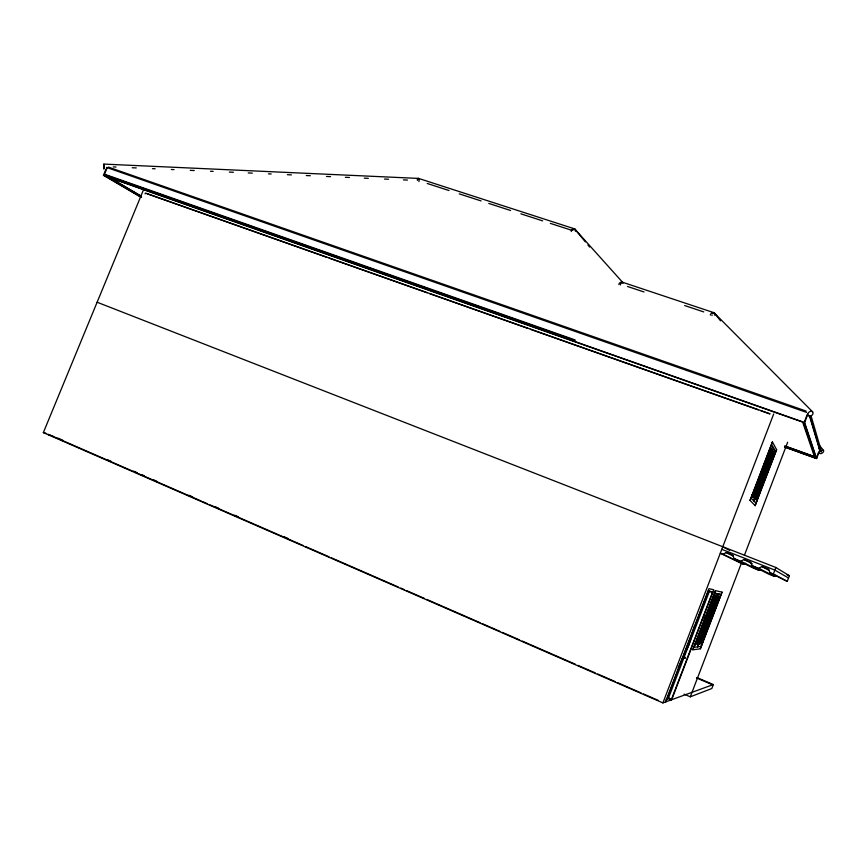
<?xml version="1.0" encoding="UTF-8"?>
<svg xmlns="http://www.w3.org/2000/svg" width="867" height="867" viewBox="0 0 867 867"><rect width="100%" height="100%" fill="white"/><g stroke="black" fill="none" stroke-linecap="round" stroke-linejoin="round"><path stroke-width="1.3" d="M713.454 313.637L713.422 312.521L621.867 282.024M700.384 648.809L719.415 594.144L697.588 646.88L716.37 593.494L692.787 649.795L700.384 648.809L722.07 592.15L715.448 590.644L692.787 649.795M722.07 592.15L700.98 646.479L694.066 647.281L715.448 590.644M755.168 505.678L774.61 449.984L753.564 500.692L772.67 446.494L750.02 500.378L755.168 505.678L776.604 449.659L772.41 441.932L750.02 500.378M776.604 449.659L755.861 503.12L751.18 498.167L772.41 441.932M694.608 625.616L688.951 644.658L678.167 667.72M711.948 315.566L712.132 314.959M756.295 487.449L757.628 483.667M697.166 677.669L713.335 684.551L711.818 688.528L690.295 696.819L684.096 694.142M784.527 446.96L816.237 458.383L818.621 452.151M784.906 447.134L816.616 458.556L819.944 449.832L809.8 415.748M775.867 567.484L789.382 575.742L787.236 581.389L773.375 574.041L775.867 567.484L97.126 302.236M143.174 190.577L43.35 432.611L662.897 702.909L773.689 413.982M665.498 701.967L708.935 588.671L713.79 589.798L671.676 699.712L668.468 698.325M665.899 701.815L708.263 591.294M683.976 656.785L683.131 657.327L683.976 656.785L685.342 657.815L682.914 657.359M666.116 699.322L668.305 698.553L709.52 591.001M684.377 657.977L685.504 657.392M704.21 619.255L705.63 615.559M697.426 642.209L699.81 635.977M700.774 633.484L704.112 624.76M705.543 621.021L715.091 596.095M753.033 497.019L759.644 479.765M760.587 477.305L763.892 468.679M765.301 464.983L770.969 450.201M697.436 643.661L715.578 596.29M762.288 476.406L763.74 472.623M766.634 465.07L768.075 461.287M716.424 596.637L714.05 596.182L695.627 644.279L698.282 644.018L716.424 596.637L714.722 595.943M754.377 497.528L772.313 450.688L770.796 448.033L752.589 495.566L754.377 497.528L752.664 496.878M697.588 646.88L717.909 593.819M753.564 500.692L773.646 448.261M707.689 622.896L709.13 619.136M712.013 611.603L713.454 607.843M716.348 600.311L717.789 596.539M700.839 641.873L718.147 596.691M755.818 498.276L764.846 474.704M765.799 472.222L769.127 463.531M770.546 459.803L772.443 454.839M755.818 499.695L773.407 453.777L771.933 451.219M701.674 643.682L719.458 597.222L717.172 596.778L699.116 643.932L701.674 643.682L700.005 642.978M774.242 454.08L756.663 500.021L754.94 498.135L772.79 451.523L774.242 454.08L772.562 453.474M690.295 696.819L741.545 562.802M744.428 555.259L787.659 442.235M807.35 414.231L804.208 422.446L816.237 458.383M816.616 458.556L804.63 422.543L807.773 414.318M145.071 193.883L145.428 193.027L769.939 413.776M141.245 197.405L103.455 175.297L106.023 169.098M103.964 175.524L107.042 168.09M140.855 196.928L105.85 176.369L106.207 175.502M712.837 313.269L713.422 312.521M103.867 164.091L103.888 168.87L103.867 164.091L418.295 178.407M745.555 563.29L743.723 564.287L741.339 563.344L720.304 553.211L723.056 554.284L726.221 552.55L732.908 555.173L734.1 558.619L753.282 568.048L759.091 570.323L760.933 569.326M734.1 558.619L740.808 561.263L743.994 559.518L750.735 562.163L751.949 565.631L768.726 574.117L774.578 576.414L776.431 575.417M751.949 565.631L758.723 568.286L761.93 566.541L768.736 569.207L769.961 572.708L787.236 581.389M662.897 702.909L713.335 684.551M671.86 699.214L668.49 698.054M698.271 643.585L700.839 643.336L718.624 596.875L716.326 596.431M697.794 643.379L700.363 643.13M113.317 166.908L116.015 167.028M132.207 167.754L136.26 167.927M152.451 168.653L155.15 168.772M171.341 169.499L174.039 169.618M190.231 170.344L194.273 170.528M210.464 171.254L213.163 171.373M229.354 172.1L233.396 172.284M248.244 172.945L252.286 173.129M268.477 173.855L271.176 173.974M287.367 174.7L291.42 174.885M306.257 175.546L310.299 175.73M326.491 176.456L330.544 176.63M345.38 177.302L349.434 177.475M364.27 178.147L368.323 178.32M384.514 179.046L388.557 179.231M403.404 179.892L407.447 180.076M714.798 593.158L720.9 594.459M707.949 591.229L712.837 592.28M48.899 435.028L52.844 435.949M43.35 432.611L45.973 433.229M418.826 178.494L574.062 228.704M427.214 183.468L449.019 190.534M459.272 193.861L481.077 200.927M488.771 203.42L510.565 210.486M520.829 213.802L542.634 220.868M550.328 223.361L572.122 230.427M627.48 286.457L644.008 291.973M684.67 305.552L703.744 311.914M108.332 167.071L806.115 411.066M106.424 167.374L806.613 412.41M104.506 174.224L575.103 339.962M104.322 174.657L574.908 340.46M201.783 209.185L208.156 211.429M307.547 246.456L311.372 247.799M103.455 175.297L804.63 422.543M105.85 176.369L802.647 422.11L814.828 457.733L815.153 456.855L784.7 445.887M147.26 193.85L326.653 257.271M329.2 258.171L427.193 292.808M429.739 293.718L527.797 328.376M530.344 329.276L758.289 409.863M760.836 410.763L769.755 413.906M786.12 446.548L814.037 456.595M770.6 450.071L772.313 450.688M721.788 549.32L774.87 570.107L788.526 578.007M786.9 574.778L789.382 575.742M769.961 572.708L773.375 574.041M683.814 657.219L685.342 657.815M708.773 590.698L712.533 592.215L671.296 699.853L668.305 698.553M696.591 643.303L698.282 644.018M683.077 656.926L684.54 657.544M696.461 677.918L712.62 684.811M57.872 438.128L62.825 440.284M107.335 459.694L111.052 461.309M133.301 471.019L137.019 472.634M141.96 474.791L144.431 475.864M153.091 479.646L156.797 481.261M188.952 495.274L192.658 496.899M214.799 506.556L218.527 508.17M234.654 515.204L238.371 516.83M284.268 536.836L287.985 538.461M48.151 434.291L50.622 435.375M53.093 436.448L132.185 470.944M134.656 472.027L201.382 501.126M202.618 501.668L207.571 503.825M210.052 504.908L302.941 545.419M305.412 546.503L328.951 556.766M331.422 557.849L398.3 587.013M400.782 588.097L404.499 589.712M406.97 590.795L424.31 598.36M426.792 599.444L480.047 622.669M482.518 623.752L499.858 631.306M502.34 632.39L519.68 639.954M522.151 641.038L575.406 664.263M577.888 665.347L595.228 672.9M597.71 673.984L615.039 681.549M617.521 682.632L641.049 692.896M643.531 693.968L658.389 700.449M723.056 554.284L743.723 564.287M740.808 561.263L759.091 570.323M726.221 552.55L733.363 556.17M758.723 568.286L774.578 576.414M743.994 559.518L752.328 563.864M722.785 546.741L729.678 550.415M761.93 566.541L769.051 570.41M107.378 176.185L141.202 196.105M111.312 178.765L141.581 196.581M714.441 313.128L812.552 411.782M751.722 495.241L753.521 497.203L771.457 450.385L770.438 448.607M574.984 229.256L622.874 282.62M575.059 229.343L585.355 241.86M587.924 244.993L589.647 247.073M714.69 313.431L720.542 320.812M818.524 444.24L823.552 450.569M819.055 448.716L820.735 450.829M771.663 444.684L775.553 451.685M803.915 423.616L814.72 455.576M809.377 415.661L819.564 449.659M811.187 416.29L821.569 451.88M417.385 180.423A2.146 0.856 -72.8 0 1 418.458 178.602A2.146 0.856 -72.8 0 1 419.26 179.198M572.946 230.232A2.243 0.639 -71.7 0 1 573.878 228.769A2.243 0.639 -71.7 0 1 574.333 229.376M618.854 284.539A2.449 2.059 -41.4 0 1 623.189 283.054M571.342 231.543A2.243 1.94 -42.9 0 1 573.531 228.758A2.243 1.94 -42.9 0 1 575.406 231.218M622.083 282.328A2.438 0.596 -71 0 1 622.051 283.162M620.328 284.961A2.438 0.596 -71 0 1 621.206 282.718A2.438 0.596 -71 0 1 622.007 282.1M416.897 178.884A2.157 1.669 55.3 0 1 419.097 179.057M574.485 229.332A2.243 0.78 -39.9 0 1 575.07 230.091M710.344 315.1A2.514 2.027 -42.4 0 1 713.194 312.619A2.514 2.027 -42.4 0 1 714.776 315.252M822.512 450.125A2.373 1.344 -35.7 0 1 823.422 451.794A2.373 1.344 -35.7 0 1 820.615 453.647A2.373 1.344 -35.7 0 1 819.716 451.967M820.442 451.078A2.373 1.344 -35.7 0 1 820.93 450.699M713.227 313.258A2.514 1.127 -37.7 0 1 714.668 314.147M417.688 179.068A2.157 0.834 -87.9 0 1 418.794 178.83A2.157 0.834 -87.9 0 1 418.945 181.604M810.038 416.236A2.894 2.178 -40.6 0 0 812.878 412.248A2.894 2.178 -40.6 0 0 808.402 412.768A2.894 2.178 -40.6 0 0 810.038 416.236"/></g></svg>
